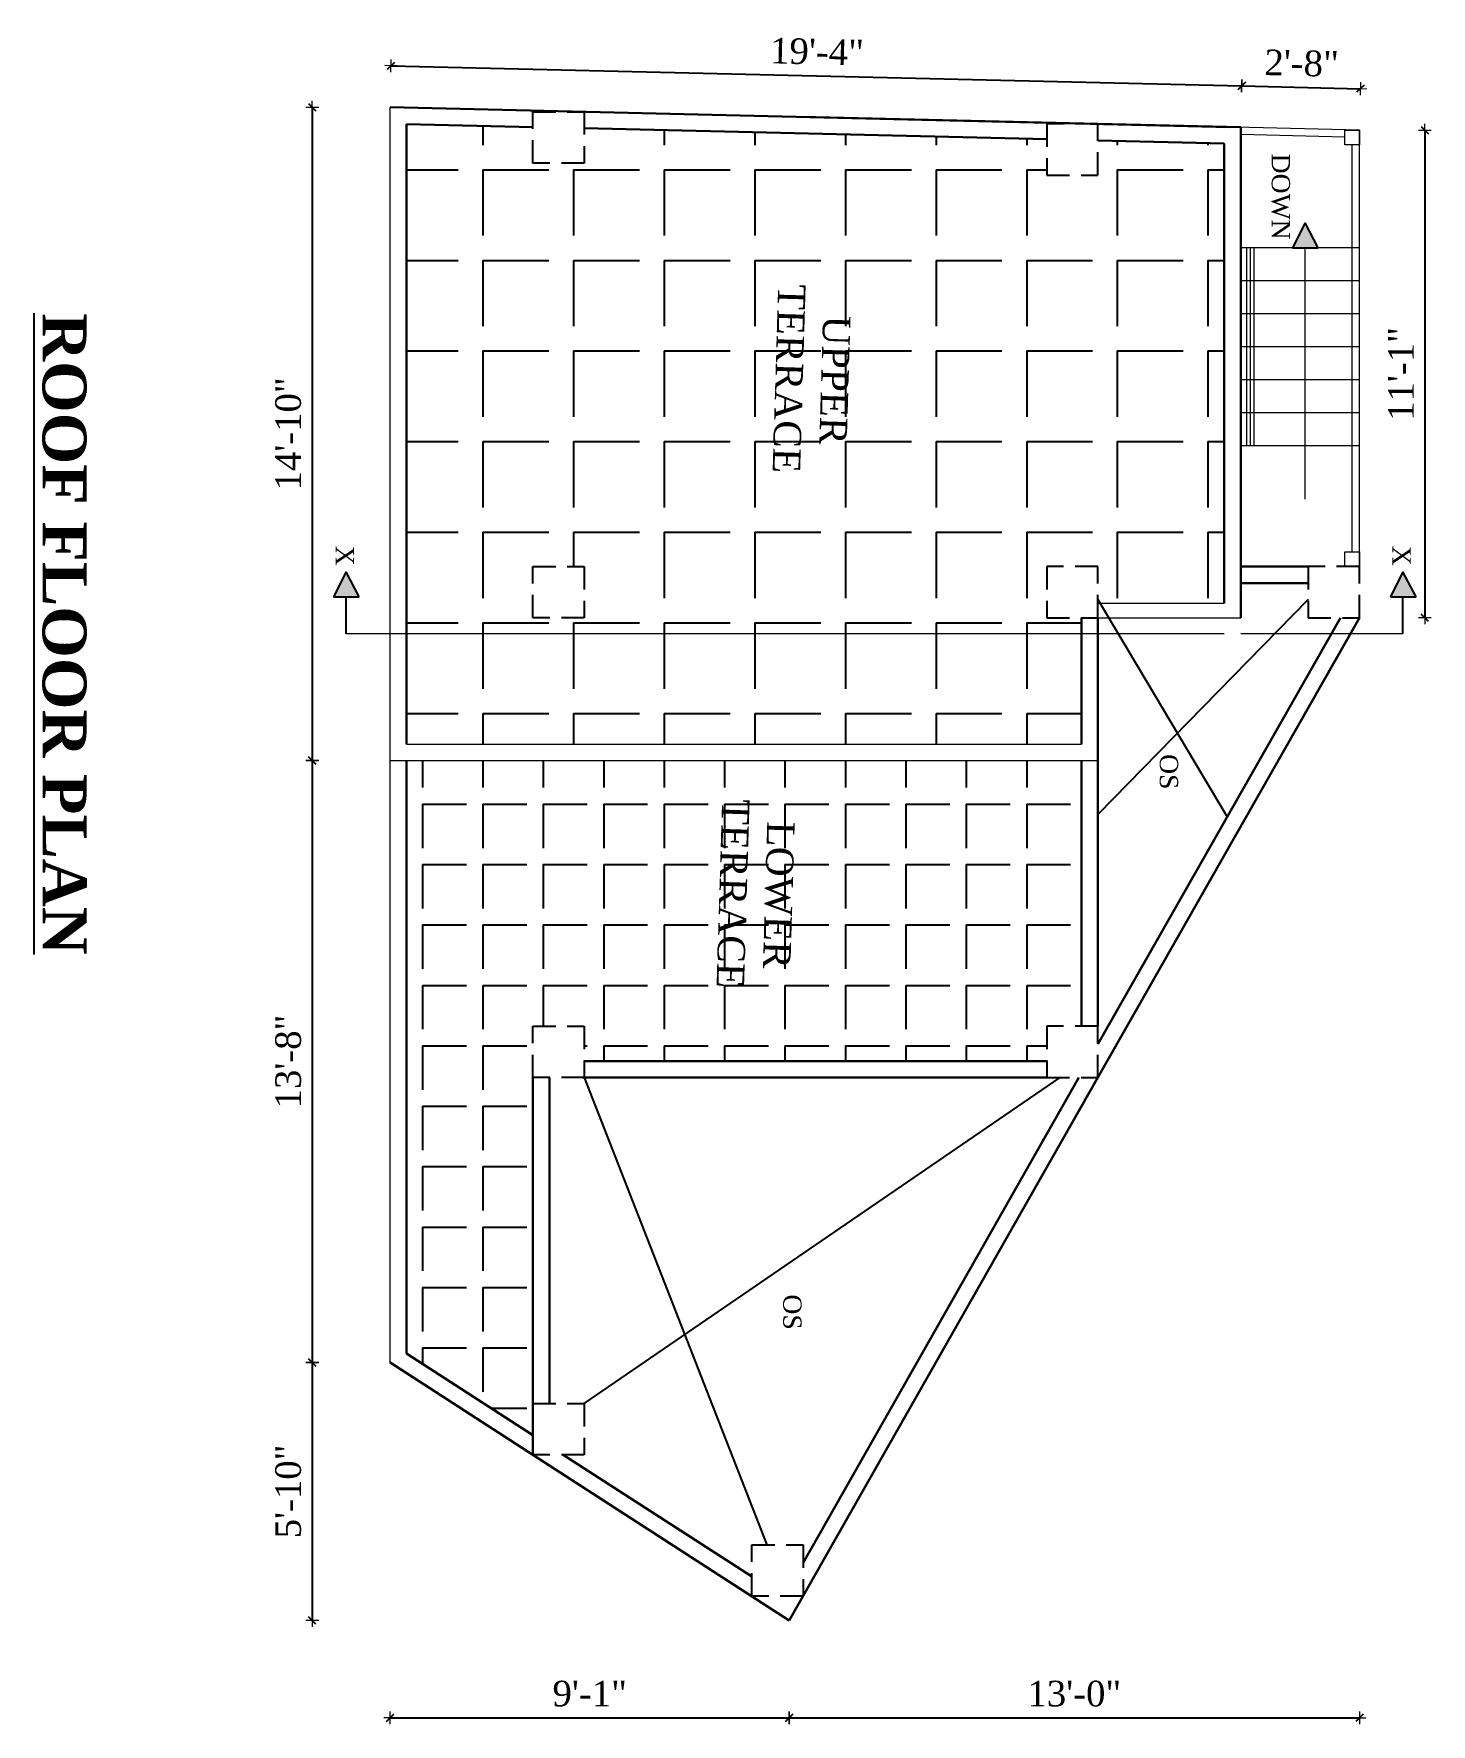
# Model space of a CAD drawing. Header units: inches. Extents: x 151827 to 346502, y -56182 to -23217.
# Drawn here: x 164368.5 to 164750.1, y -23678.6 to -23217 of the extents above; entities that cross this region are included whole.
import ezdxf

# ---------------------------------------------------------------- set-up
doc = ezdxf.new("R2010")
doc.units = ezdxf.units.IN
doc.header["$LTSCALE"] = 5
doc.header["$MEASUREMENT"] = 0
doc.linetypes.add('HIDDEN', pattern=[0.375, 0.25, -0.125])
doc.layers.add('A-WALL', color=7, linetype='Continuous', lineweight=9)
doc.layers.add('Dimension', color=7, linetype='Continuous', lineweight=18)
doc.layers.add('dim line', color=7, linetype='Continuous', lineweight=15, true_color=0xfab2b2)
doc.layers.add('TEXT', color=6, linetype='Continuous')
doc.layers.add('WALL', color=7, linetype='Continuous')
doc.styles.add('ordinary', font='times.ttf')
doc.dimstyles.new('Copy of 96', dxfattribs={"dimtxt": 7, "dimasz": 4, "dimexe": 0.5, "dimexo": 0.5, "dimgap": 3, "dimtad": 1, "dimdec": 1, "dimzin": 11, "dimdsep": 46, "dimlunit": 4, "dimtxsty": 'ordinary', "dimblk": 'OBLIQUE', "dimcen": 0.09, "dimse1": 1, "dimse2": 1, "dimclrt": 6, "dimazin": 0, "dimtfac": 1, "dimtdec": 1, "dimtix": 1, "dimtmove": 2, "dimatfit": 3, "dimldrblk": 'leader', "dimfxl": 0.5, "dimfxlon": 1, "dimtolj": 1, "dimtzin": 0, "dimarcsym": 0})

# ---------------------------------------------------------------- blocks, each defined once
blk = doc.blocks.new('oblique')
at = {"color": 0, "lineweight": -2}
blk.add_line((0.25, 0.25), (-0.25, -0.25), dxfattribs=at)
at = {"layer": 'dim line', "lineweight": 9}
for p, q in [((-0.4375, 0), (0.4375, 0)), ((0, 0.4375), (0, -0.4375))]:
    blk.add_line(p, q, dxfattribs=at)
blk = doc.blocks.new('*D2035')
at = {"layer": 'A-WALL', "color": 0, "lineweight": -2, "ltscale": 5, "transparency": 16777216}
blk.add_line((164444.59, -23237), (164444.59, -23415.47), dxfattribs=at)
at = {"layer": 'Defpoints', "color": 0, "ltscale": 5, "transparency": 16777216}
for p in [(164465.85, -23237, -72.71), (164444.59, -23415.47), (164465.85, -23415.47, -72.71)]:
    blk.add_point(p, dxfattribs=at)
at = {"layer": 'A-WALL', "color": 0, "lineweight": -2, "ltscale": 5, "transparency": 16777216, "xscale": 4, "yscale": 4, "zscale": 4}
for p, rotation in [((164444.59, -23237), 90), ((164444.59, -23415.47), 270)]:
    blk.add_blockref('oblique', p, dxfattribs=dict(at, rotation=rotation))
at = {"layer": 'A-WALL', "color": 6, "ltscale": 5, "transparency": 16777216, "insert": (164438.03, -23326.23), "char_height": 7, "attachment_point": 5, "rotation": 90, "style": 'ordinary'}
blk.add_mtext('\\A1;14\'-10"', dxfattribs=at)
blk = doc.blocks.new('_OBLIQUE')
at = {"color": 0, "linetype": 'ByBlock'}
blk.add_line((-0.5, -0.5), (0.5, 0.5), dxfattribs=at)
blk = doc.blocks.new('leader')
at = {"layer": 'Dimension'}
for p, q in [((0, -4.33), (0, 4.33)), ((-4.42, 0), (4.42, 0))]:
    blk.add_line(p, q, dxfattribs=at)
blk = doc.blocks.new('*D2144')
at = {"layer": 'A-WALL', "color": 0, "lineweight": -2, "ltscale": 5, "transparency": 16777216}
blk.add_line((164444.59, -23415.47), (164444.59, -23579.84), dxfattribs=at)
at = {"layer": 'Defpoints', "color": 0, "ltscale": 5, "transparency": 16777216}
for p in [(164465.85, -23415.47, -72.71), (164444.59, -23579.84), (164465.85, -23579.84, -72.71)]:
    blk.add_point(p, dxfattribs=at)
at = {"layer": 'A-WALL', "color": 0, "lineweight": -2, "ltscale": 5, "transparency": 16777216, "xscale": 4, "yscale": 4, "zscale": 4}
for p, rotation in [((164444.59, -23415.47), 90), ((164444.59, -23579.84), 270)]:
    blk.add_blockref('oblique', p, dxfattribs=dict(at, rotation=rotation))
at = {"layer": 'A-WALL', "color": 6, "ltscale": 5, "transparency": 16777216, "insert": (164438.03, -23497.65), "char_height": 7, "attachment_point": 5, "rotation": 90, "style": 'ordinary'}
blk.add_mtext('\\A1;13\'-8"', dxfattribs=at)
blk = doc.blocks.new('*D2145')
at = {"layer": 'A-WALL', "color": 0, "lineweight": -2, "ltscale": 5, "transparency": 16777216}
blk.add_line((164444.59, -23579.84), (164444.59, -23650.28), dxfattribs=at)
at = {"layer": 'Defpoints', "color": 0, "ltscale": 5, "transparency": 16777216}
for p in [(164465.85, -23579.84, -72.71), (164444.59, -23650.28), (164574.85, -23650.28, -72.71)]:
    blk.add_point(p, dxfattribs=at)
at = {"layer": 'A-WALL', "color": 0, "lineweight": -2, "ltscale": 5, "transparency": 16777216, "xscale": 4, "yscale": 4, "zscale": 4}
for p, rotation in [((164444.59, -23579.84), 90), ((164444.59, -23650.28), 270)]:
    blk.add_blockref('oblique', p, dxfattribs=dict(at, rotation=rotation))
at = {"layer": 'A-WALL', "color": 6, "ltscale": 5, "transparency": 16777216, "insert": (164438.03, -23615.06), "char_height": 7, "attachment_point": 5, "rotation": 90, "style": 'ordinary'}
blk.add_mtext('\\A1;5\'-10"', dxfattribs=at)
blk = doc.blocks.new('*D2036')
at = {"layer": 'A-WALL', "color": 0, "lineweight": -2, "ltscale": 5, "transparency": 16777216}
blk.add_line((164466.12, -23225.7), (164698.4, -23231.2), dxfattribs=at)
at = {"layer": 'Defpoints', "color": 0, "ltscale": 5, "transparency": 16777216}
for p in [(164698.4, -23231.2), (164465.85, -23237, -72.71), (164698.13, -23242.51, -72.71)]:
    blk.add_point(p, dxfattribs=at)
at = {"layer": 'A-WALL', "color": 0, "lineweight": -2, "ltscale": 5, "transparency": 16777216, "xscale": 4, "yscale": 4, "zscale": 4}
for p, rotation in [((164466.12, -23225.7), 178.6423816931951), ((164698.4, -23231.2), 358.6423816931951)]:
    blk.add_blockref('oblique', p, dxfattribs=dict(at, rotation=rotation))
at = {"layer": 'A-WALL', "color": 6, "ltscale": 5, "transparency": 16777216, "insert": (164582.41, -23221.88), "char_height": 7, "attachment_point": 5, "rotation": 358.6424, "style": 'ordinary'}
blk.add_mtext('\\A1;19\'-4"', dxfattribs=at)
blk = doc.blocks.new('*D2146')
at = {"layer": 'A-WALL', "color": 0, "lineweight": -2, "ltscale": 5, "transparency": 16777216}
blk.add_line((164698.4, -23231.2), (164730.78, -23231.97), dxfattribs=at)
at = {"layer": 'Defpoints', "color": 0, "ltscale": 5, "transparency": 16777216}
for p in [(164730.78, -23231.97), (164698.13, -23242.51, -72.71), (164730.51, -23243.27, -72.71)]:
    blk.add_point(p, dxfattribs=at)
at = {"layer": 'A-WALL', "color": 0, "lineweight": -2, "ltscale": 5, "transparency": 16777216, "xscale": 4, "yscale": 4, "zscale": 4}
for p, rotation in [((164698.4, -23231.2), 178.6423816933724), ((164730.78, -23231.97), 358.6423816933724)]:
    blk.add_blockref('oblique', p, dxfattribs=dict(at, rotation=rotation))
at = {"layer": 'A-WALL', "color": 6, "ltscale": 5, "transparency": 16777216, "insert": (164714.74, -23225.03), "char_height": 7, "attachment_point": 5, "rotation": 358.6424, "style": 'ordinary'}
blk.add_mtext('\\A1;2\'-8"', dxfattribs=at)
blk = doc.blocks.new('*D2050')
at = {"layer": 'A-WALL', "color": 0, "lineweight": -2, "ltscale": 5, "transparency": 16777216}
blk.add_line((164748.37, -23243.27), (164748.37, -23376.47), dxfattribs=at)
at = {"layer": 'Defpoints', "color": 0, "ltscale": 5, "transparency": 16777216}
for p in [(164730.51, -23243.27, -72.71), (164730.51, -23376.47, -72.71), (164748.37, -23376.47)]:
    blk.add_point(p, dxfattribs=at)
at = {"layer": 'A-WALL', "color": 0, "lineweight": -2, "ltscale": 5, "transparency": 16777216, "xscale": 4, "yscale": 4, "zscale": 4}
for p, rotation in [((164748.37, -23243.27), 90), ((164748.37, -23376.47), 270)]:
    blk.add_blockref('oblique', p, dxfattribs=dict(at, rotation=rotation))
at = {"layer": 'A-WALL', "color": 6, "ltscale": 5, "transparency": 16777216, "insert": (164741.87, -23309.87), "char_height": 7, "attachment_point": 5, "rotation": 90, "style": 'ordinary'}
blk.add_mtext('\\A1;11\'-1"', dxfattribs=at)
blk = doc.blocks.new('*D2051')
at = {"layer": 'A-WALL', "color": 0, "lineweight": -2, "ltscale": 5, "transparency": 16777216}
blk.add_line((164465.85, -23676.88), (164574.85, -23676.88), dxfattribs=at)
at = {"layer": 'Defpoints', "color": 0, "ltscale": 5, "transparency": 16777216}
for p in [(164465.85, -23579.84, -72.71), (164574.85, -23650.28, -72.71), (164574.85, -23676.88)]:
    blk.add_point(p, dxfattribs=at)
at = {"layer": 'A-WALL', "color": 0, "lineweight": -2, "ltscale": 5, "transparency": 16777216, "xscale": 4, "yscale": 4, "zscale": 4, "rotation": 180}
blk.add_blockref('oblique', (164465.85, -23676.88), dxfattribs=at)
at = {"layer": 'A-WALL', "color": 0, "lineweight": -2, "ltscale": 5, "transparency": 16777216, "xscale": 4, "yscale": 4, "zscale": 4}
blk.add_blockref('oblique', (164574.85, -23676.88), dxfattribs=at)
at = {"layer": 'A-WALL', "color": 6, "ltscale": 5, "transparency": 16777216, "insert": (164520.35, -23670.31), "char_height": 7, "attachment_point": 5, "style": 'ordinary'}
blk.add_mtext('\\A1;9\'-1"', dxfattribs=at)
blk = doc.blocks.new('*D2052')
at = {"layer": 'A-WALL', "color": 0, "lineweight": -2, "ltscale": 5, "transparency": 16777216}
blk.add_line((164574.85, -23676.88), (164730.51, -23676.88), dxfattribs=at)
at = {"layer": 'Defpoints', "color": 0, "ltscale": 5, "transparency": 16777216}
for p in [(164730.51, -23376.47, -72.71), (164574.85, -23650.28, -72.71), (164730.51, -23676.88)]:
    blk.add_point(p, dxfattribs=at)
at = {"layer": 'A-WALL', "color": 0, "lineweight": -2, "ltscale": 5, "transparency": 16777216, "xscale": 4, "yscale": 4, "zscale": 4, "rotation": 180}
blk.add_blockref('oblique', (164574.85, -23676.88), dxfattribs=at)
at = {"layer": 'A-WALL', "color": 0, "lineweight": -2, "ltscale": 5, "transparency": 16777216, "xscale": 4, "yscale": 4, "zscale": 4}
blk.add_blockref('oblique', (164730.51, -23676.88), dxfattribs=at)
at = {"layer": 'A-WALL', "color": 6, "ltscale": 5, "transparency": 16777216, "insert": (164652.68, -23670.32), "char_height": 7, "attachment_point": 5, "style": 'ordinary'}
blk.add_mtext('\\A1;13\'-0"', dxfattribs=at)

msp = doc.modelspace()

# ---------------------------------------------------------------- hatches: boundary and pattern name
at = {"ltscale": 5}
for points in [[(164712.24, -23275.47), (164719.25, -23275.47), (164715.67, -23268.58)], [(164450.42, -23370.76), (164457.43, -23370.76), (164453.85, -23363.87)], [(164738.99, -23370.76), (164746, -23370.76), (164742.41, -23363.87)]]:
    msp.add_hatch(color=256, dxfattribs=at).paths.add_polyline_path(points)
at = {"layer": 'WALL', "linetype": 'ByBlock', "ltscale": 5, "true_color": 0xf8991e}
h = msp.add_hatch(dxfattribs=at)
h.set_pattern_fill('ANGLE', color=30, scale=90, angle=-90)
h.set_pattern_definition([(270, (191765.654, 115766.633), (24.75, -5e-15), [18, -6.75]), (360, (191765.654, 115766.633), (6e-15, 24.75), [18, -6.75])])
h.paths.add_polyline_path([(164654.63, -23410.97), (164654.63, -23376.47), (164645.13, -23376.47), (164645.13, -23362.47), (164659.13, -23362.47), (164659.13, -23371.47), (164659.72, -23372.47), (164693.63, -23372.47), (164693.63, -23246.9), (164659.13, -23246.08), (164659.13, -23255.58), (164645.13, -23255.58), (164645.13, -23245.75), (164518.85, -23242.76), (164518.85, -23252.26), (164504.85, -23252.26), (164504.85, -23242.43), (164470.35, -23241.61), (164470.35, -23410.97)])
h.paths.add_polyline_path([(164518.85, -23362.47), (164518.85, -23376.47), (164504.85, -23376.47), (164504.85, -23362.47)], flags=16)
h.paths.add_polyline_path([(164567.65, -23283.83), (164566.03, -23338), (164594.53, -23338.85), (164596.15, -23284.68)], flags=24)
h = msp.add_hatch(dxfattribs=at)
h.set_pattern_fill('ANGLE', color=30, scale=60, angle=-90)
h.set_pattern_definition([(270, (191765.654, 115766.633), (16.5, -3e-15), [12, -4.5]), (360, (191765.654, 115766.633), (4e-15, 16.5), [12, -4.5])])
h.paths.add_polyline_path([(164645.13, -23497.53), (164645.13, -23488.03), (164654.63, -23488.03), (164654.63, -23415.47), (164470.35, -23415.47), (164470.35, -23577.39), (164504.85, -23599.69), (164504.85, -23502.03), (164504.85, -23488.03), (164518.85, -23488.03), (164518.85, -23497.53)])
h.paths.add_polyline_path([(164552.34, -23424.47), (164550.72, -23478.65), (164579.22, -23479.5), (164580.84, -23425.32)], flags=24)

# ---------------------------------------------------------------- linework, layer by layer
at = {"ltscale": 5}
for p, q in [((164715.67, -23268.58, -72.71), (164712.24, -23275.47, -72.71)), ((164719.25, -23275.47, -72.71), (164715.67, -23268.58, -72.71)), ((164712.24, -23275.47, -72.71), (164719.25, -23275.47, -72.71)), ((164453.85, -23363.87, -72.71), (164450.42, -23370.76, -72.71)), ((164457.43, -23370.76, -72.71), (164453.85, -23363.87, -72.71)), ((164742.41, -23363.87, -72.71), (164738.99, -23370.76, -72.71)), ((164746, -23370.76, -72.71), (164742.41, -23363.87, -72.71)), ((164450.42, -23370.76, -72.71), (164457.43, -23370.76, -72.71)), ((164453.85, -23380.85, -72.71), (164453.85, -23370.76, -72.71)), ((164738.99, -23370.76, -72.71), (164746, -23370.76, -72.71)), ((164742.41, -23380.85, -72.71), (164742.41, -23370.76, -72.71))]:
    msp.add_line(p, q, dxfattribs=at)
at = {"layer": 'A-WALL', "lineweight": 30}
for p, q in [((164465.85, -23237, -72.71), (164695.18, -23242.44, -72.71)), ((164659.13, -23241.58, -72.71), (164578.22, -23239.66, -72.71)), ((164470.35, -23410.97, -72.71), (164470.35, -23241.61, -72.71)), ((164504.85, -23242.43, -72.71), (164470.35, -23241.61, -72.71)), ((164645.13, -23245.75, -72.71), (164518.85, -23242.76, -72.71)), ((164659.13, -23241.58, -72.71), (164698.13, -23242.51, -72.71)), ((164698.13, -23242.51, -72.71), (164698.13, -23376.47, -72.71)), ((164659.13, -23246.08, -72.71), (164693.63, -23246.9, -72.71)), ((164693.63, -23246.9, -72.71), (164693.63, -23372.47, -72.71)), ((164716.51, -23362.47, -72.71), (164698.13, -23362.47, -72.71)), ((164716.51, -23366.97, -72.71), (164698.13, -23366.97, -72.71)), ((164654.63, -23410.97, -72.71), (164654.63, -23376.47, -72.71)), ((164730.51, -23376.47, -72.71), (164659.13, -23502.03, -72.71)), ((164725.34, -23376.47, -72.71), (164659.13, -23492.93, -72.71)), ((164659.13, -23376.47, -72.71), (164659.13, -23488.03, -72.71)), ((164470.35, -23577.39, -72.71), (164470.35, -23415.47, -72.71)), ((164654.63, -23488.03, -72.71), (164654.63, -23415.47, -72.71)), ((164645.13, -23497.53, -72.71), (164518.85, -23497.53, -72.71)), ((164504.85, -23605.04, -72.71), (164504.85, -23502.03, -72.71)), ((164509.35, -23591.04, -72.71), (164509.35, -23502.03, -72.71)), ((164645.13, -23502.03, -72.71), (164518.35, -23502.03, -72.71)), ((164659.13, -23502.03, -72.71), (164574.85, -23650.28, -72.71)), ((164653.95, -23502.03, -72.71), (164578.62, -23634.54, -72.71)), ((164504.85, -23605.04, -72.71), (164465.85, -23579.84, -72.71)), ((164504.85, -23599.69, -72.71), (164470.35, -23577.39, -72.71)), ((164574.85, -23650.28, -72.71), (164504.85, -23605.04, -72.71)), ((164564.62, -23638.31, -72.71), (164513.14, -23605.04, -72.71))]:
    msp.add_line(p, q, dxfattribs=at)
at = {"layer": 'A-WALL', "ltscale": 5}
for p, q in [((164465.85, -23579.84, -72.71), (164465.85, -23237, -72.71)), ((164730.51, -23243.27, -72.71), (164659.13, -23241.58, -72.71)), ((164730.51, -23362.47, -72.71), (164730.51, -23243.27, -72.71)), ((164726.51, -23245.18, -72.71), (164698.13, -23244.51, -72.71)), ((164728.51, -23358.47, -72.71), (164728.51, -23247.27, -72.71)), ((164730.51, -23275.47, -72.71), (164698.13, -23275.47, -72.71)), ((164699.82, -23329.47, -72.71), (164699.82, -23275.47, -72.71)), ((164700.82, -23329.47, -72.71), (164700.82, -23275.47, -72.71)), ((164701.82, -23329.47, -72.71), (164701.82, -23275.47, -72.71)), ((164715.67, -23344.08, -72.71), (164715.67, -23275.47, -72.71)), ((164730.51, -23284.47, -72.71), (164698.13, -23284.47, -72.71)), ((164730.51, -23293.47, -72.71), (164698.13, -23293.47, -72.71)), ((164730.51, -23302.47, -72.71), (164698.13, -23302.47, -72.71)), ((164730.51, -23311.47, -72.71), (164698.13, -23311.47, -72.71)), ((164730.51, -23320.47, -72.71), (164698.13, -23320.47, -72.71)), ((164700.82, -23329.47, -72.71), (164698.13, -23329.47, -72.71)), ((164730.51, -23329.47, -72.71), (164700.82, -23329.47, -72.71)), ((164659.13, -23372.47, -72.71), (164693.63, -23372.47, -72.71)), ((164659.13, -23376.47, -72.71), (164698.13, -23376.47, -72.71)), ((164693.63, -23380.85, -72.71), (164453.85, -23380.85, -72.71)), ((164742.41, -23380.85, -72.71), (164698.13, -23380.85, -72.71)), ((164470.35, -23410.97, -72.71), (164654.63, -23410.97, -72.71)), ((164465.85, -23415.47, -72.71), (164659.13, -23415.47, -72.71))]:
    msp.add_line(p, q, dxfattribs=at)
at = {"layer": 'A-WALL', "ltscale": 5, "elevation": -72.71}
for points in [[(164730.51, -23243.27), (164730.51, -23247.27), (164726.51, -23247.27), (164726.51, -23243.27)], [(164730.51, -23358.47), (164730.51, -23362.47), (164726.51, -23362.47), (164726.51, -23358.47)]]:
    msp.add_lwpolyline(points, close=True, dxfattribs=at)
at = {"layer": 'WALL', "color": 30, "linetype": 'ByBlock', "ltscale": 5, "true_color": 0xf8991e}
for p, q in [((164659.13, -23371.47, -72.71), (164694.41, -23430.87, -72.71)), ((164716.51, -23371.47, -72.71), (164659.13, -23430.15, -72.71)), ((164518.85, -23591.04, -72.71), (164648.78, -23502.03, -72.71)), ((164518.85, -23502.03, -72.71), (164568.68, -23629.65, -72.71))]:
    msp.add_line(p, q, dxfattribs=at)
at = {"layer": 'WALL', "color": 2, "linetype": 'HIDDEN', "ltscale": 5, "elevation": -72.71}
for points in [[(164518.85, -23238.26), (164518.85, -23252.26), (164504.85, -23252.26), (164504.85, -23238.26)], [(164645.13, -23241.58), (164645.13, -23255.58), (164659.13, -23255.58), (164659.13, -23241.58)], [(164518.85, -23362.47), (164518.85, -23376.47), (164504.85, -23376.47), (164504.85, -23362.47)], [(164645.13, -23362.47), (164645.13, -23376.47), (164659.13, -23376.47), (164659.13, -23362.47)], [(164716.51, -23362.47), (164716.51, -23376.47), (164730.51, -23376.47), (164730.51, -23362.47)], [(164518.85, -23488.03), (164518.85, -23502.03), (164504.85, -23502.03), (164504.85, -23488.03)], [(164645.13, -23488.03), (164645.13, -23502.03), (164659.13, -23502.03), (164659.13, -23488.03)], [(164518.85, -23591.04), (164518.85, -23605.04), (164504.85, -23605.04), (164504.85, -23591.04)], [(164578.62, -23629.65), (164578.62, -23643.65), (164564.62, -23643.65), (164564.62, -23629.65)]]:
    msp.add_lwpolyline(points, close=True, dxfattribs=at)

# ---------------------------------------------------------------- texts
at = {"layer": 'TEXT', "style": 'ordinary'}
for s, p in [('DOWN', (164706.58, -23249.7, -72.71)), ('X', (164450.97, -23356.8, -72.71)), ('X', (164739.54, -23356.8, -72.71)), ('OS', (164676.02, -23413.7, -72.71)), ('OS', (164573.19, -23561.26, -72.71))]:
    msp.add_text(s, height=5, rotation=270, dxfattribs=at).set_placement(p)
at = {"layer": 'TEXT', "char_height": 7.5, "attachment_point": 8, "rotation": 268.2896, "style": 'ordinary'}
for s, insert in [('UPPER\\PTERRACE', (164570.94, -23311.08, -72.71)), ('LOWER\\PTERRACE', (164555.63, -23451.72, -72.71))]:
    msp.add_mtext_dynamic_manual_height_columns(s, width=101.5687, gutter_width=1720.72, heights=[0], dxfattribs=dict(at, insert=insert))
at = {"layer": 'TEXT', "insert": (164370.77, -23380.86, -72.71), "char_height": 12, "width": 219.8151, "attachment_point": 8, "rotation": 270, "style": 'ordinary'}
msp.add_mtext('{\\fTimes New Roman|b1|i0|c0|p18;\\LROOF FLOOR PLAN}', dxfattribs=at)

# ---------------------------------------------------------------- dimensions: what is measured, and where the dimension line sits
at = {"layer": 'A-WALL', "ltscale": 5}
dim = msp.add_aligned_dim(p1=(164465.85, -23237, -72.71), p2=(164698.13, -23242.51, -72.71), distance=11.31, dimstyle='Copy of 96', override={"dimdec": 0, "dimblk": 'oblique', "dimtdec": 0, "dimarcsym": 1}, dxfattribs=at)
dim.commit()
dim.dimension.update_dxf_attribs({"geometry": '*D2036', "text_midpoint": (164582.41, -23221.88)})
for base, p1, p2, angle, picture, middle in [((164730.78, -23231.97), (164698.13, -23242.51, -72.71), (164730.51, -23243.27, -72.71), 178.6424, '*D2146', (164714.74, -23225.03)), ((164444.59, -23415.47), (164465.85, -23237, -72.71), (164465.85, -23415.47, -72.71), 270, '*D2035', (164438.03, -23326.23)), ((164748.37, -23376.47), (164730.51, -23243.27, -72.71), (164730.51, -23376.47, -72.71), 270, '*D2050', (164741.87, -23309.87)), ((164444.59, -23579.84), (164465.85, -23415.47, -72.71), (164465.85, -23579.84, -72.71), 270, '*D2144', (164438.03, -23497.65)), ((164444.59, -23650.28), (164465.85, -23579.84, -72.71), (164574.85, -23650.28, -72.71), 270, '*D2145', (164438.03, -23615.06))]:
    dim = msp.add_linear_dim(base=base, p1=p1, p2=p2, angle=angle, dimstyle='Copy of 96', override={"dimdec": 0, "dimblk": 'oblique', "dimtdec": 0, "dimarcsym": 1}, dxfattribs=at)
    dim.commit()
    dim.dimension.update_dxf_attribs({"geometry": picture, "text_midpoint": middle})
for base, p1, p2, picture, middle in [((164730.51, -23676.88), (164574.85, -23650.28, -72.71), (164730.51, -23376.47, -72.71), '*D2052', (164652.68, -23670.32)), ((164574.85, -23676.88), (164465.85, -23579.84, -72.71), (164574.85, -23650.28, -72.71), '*D2051', (164520.35, -23670.31))]:
    dim = msp.add_linear_dim(base=base, p1=p1, p2=p2, dimstyle='Copy of 96', override={"dimdec": 0, "dimblk": 'oblique', "dimtdec": 0, "dimarcsym": 1}, dxfattribs=at)
    dim.commit()
    dim.dimension.update_dxf_attribs({"geometry": picture, "text_midpoint": middle})

doc.saveas('drawing.dxf')
